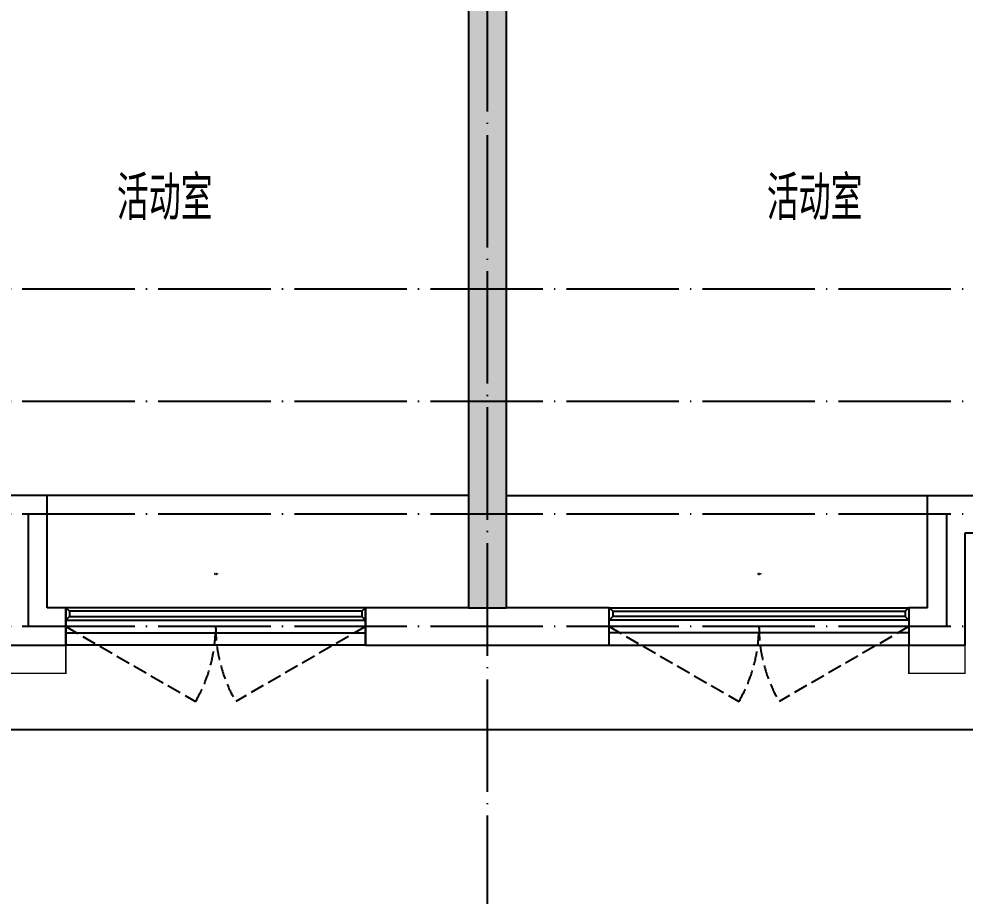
# Model space of a CAD drawing. Extents: x 27938 to 1507990, y 110129 to 923079.
# Drawn here: x 837917 to 842967, y 516802 to 521483 of the extents above; entities that cross this region are included whole.
import ezdxf

# ---------------------------------------------------------------- set-up
doc = ezdxf.new("R2010")
doc.units = 0
doc.header["$LTSCALE"] = 1000
doc.header["$MEASUREMENT"] = 0
doc.linetypes.add('DASH', pattern=[0.35, 0.25, -0.1])
doc.linetypes.add('DOTE', pattern=[2.42, 2, -0.2, 0.02, -0.2])
for name, color, linetype in [('3-栏杆1', 135, 'Continuous'), ('3.5方案汇报，与郭总、侯月琴确定户型_t8$0$2020.03.04 -1安徽标准化洋房户型(UA）_t8_t8$0$看线', 154, 'Continuous'), ('DOTE', 1, 'Continuous'), ('PUB_TEXT', 4, 'Continuous'), ('WALL', 9, 'Continuous'), ('WINDOW', 4, 'Continuous'), ('WINDOW_TEXT', 7, 'Continuous'), ('保温', 6, 'Continuous'), ('看线', 251, 'Continuous')]:
    doc.layers.add(name, color=color, linetype=linetype)
doc.styles.add('_TCH_WINDOW', font='SIMPLEX.shx', dxfattribs={"width": 0.7, "height": 3.5, "bigfont": 'GBCBIG.shx'})
doc.styles.get("Standard").update_dxf_attribs({"font": 'gbenor.shx', "bigfont": 'gbcbig.shx'})

# ---------------------------------------------------------------- blocks, each defined once
blk = doc.blocks.new('GDGDGDSDA')
at = {"layer": 'DOTE', "color": 0, "linetype": 'DOTE', "ltscale": 0.3}
for p, q in [((431834.8, 366358.3), (431834.8, 359558.3)), ((471334.8, 363358.3), (417334.8, 363358.3)), ((471334.8, 362758.3), (417334.8, 362758.3)), ((471334.8, 362158.3), (417334.8, 362158.3)), ((429384.8, 362158.3), (429384.8, 361558.3)), ((434284.8, 362158.3), (434284.8, 361558.3)), ((471334.8, 361558.3), (417334.8, 361558.3))]:
    blk.add_line(p, q, dxfattribs=at)
blk = doc.blocks.new('GDFGDGRD')
at = {"layer": '保温', "linetype": 'Continuous', "ltscale": 10}
h = blk.add_hatch(dxfattribs=at)
h.set_pattern_fill('HEX', color=251, scale=10, angle=90, style=0)
h.set_pattern_definition([(90, (-70765.891, -152124.736), (-16.49778, 1e-15), [9.525, -19.05]), (210, (-70765.891, -152124.736), (8.24889, -14.2874966), [9.525, -19.05]), (150, (-70765.891, -152115.211), (-8.24889, -14.2874966), [9.525, -19.05])])
h.paths.add_polyline_path([(433016.7, 363923.7), (433216.7, 363923.7), (433216.7, 368523.7), (433016.7, 368523.7)])
at = {"layer": '保温', "color": 251, "linetype": 'ByBlock', "ltscale": 10}
blk.add_line((433016.6, 363923.7), (433216.6, 363923.7), dxfattribs=at)
blk = doc.blocks.new('ASDFSD')
at = {"layer": '3-栏杆1', "color": 5}
for p, q in [((681762.6, 334937.5), (681742.3, 334955.3)), ((681742.3, 334955.3), (681762.6, 334937.5)), ((683322.1, 334937.5), (681762.6, 334937.5)), ((681762.6, 334937.5), (681762.6, 334908.3)), ((683322.1, 334937.5), (683342.3, 334955.3)), ((683342.3, 334955.3), (683322.1, 334937.5)), ((683322.1, 334937.5), (683322.1, 334908.3)), ((681742.3, 334888.4), (681762.6, 334908.3)), ((681762.6, 334908.2), (683322.1, 334908.2)), ((683322.1, 334908.3), (683342.3, 334888.4)), ((683342.3, 334888.4), (683322.1, 334908.3))]:
    blk.add_line(p, q, dxfattribs=at)
blk = doc.blocks.new('$WINLIB2D$00000001')
at = {"color": 0}
for points in [[(-0.5, 0.5), (-0.5, -0.5)], [(-0.5, 0.5), (0.5, 0.5)], [(0.5, -0.5), (0.5, 0.5)], [(0.5, 0.1667), (-0.5, 0.1667)], [(0.5, -0.1667), (-0.5, -0.1667)], [(-0.5, -0.5), (0.5, -0.5)]]:
    blk.add_lwpolyline(points, dxfattribs=at)

msp = doc.modelspace()

# ---------------------------------------------------------------- linework, layer by layer
at = {"color": 8, "const_width": 8}
for points in [[(837866.6, 518140.4), (837866.6, 517990.4), (838166.6, 517990.4), (838166.6, 518140.4)], [(842966.6, 518140.4), (842966.6, 517990.4), (842666.6, 517990.4), (842666.6, 518140.4)]]:
    msp.add_lwpolyline(points, dxfattribs=at)
at = {"layer": '3.5方案汇报，与郭总、侯月琴确定户型_t8$0$2020.03.04 -1安徽标准化洋房户型(UA）_t8_t8$0$看线', "color": 8, "ltscale": 10}
for p, q in [((840316.6, 518940.4), (838066.6, 518940.4)), ((840516.6, 518940.4), (842766.6, 518940.4))]:
    msp.add_line(p, q, dxfattribs=at)
at = {"layer": 'WALL', "color": 8}
for p, q in [((840316.6, 522940.4), (840316.6, 518340.4)), ((840516.6, 522940.4), (840516.6, 518340.4)), ((838066.6, 518940.4), (837316.6, 518940.4)), ((838066.6, 518340.4), (838066.6, 518940.4)), ((842766.6, 518940.4), (843516.6, 518940.4)), ((842766.6, 518340.4), (842766.6, 518940.4)), ((842966.6, 518740.4), (843616.6, 518740.4)), ((842966.6, 518140.4), (842966.6, 518740.4)), ((838166.6, 518340.4), (838066.6, 518340.4)), ((838166.6, 518140.4), (838166.6, 518340.4)), ((840316.6, 518340.4), (839766.6, 518340.4)), ((839766.6, 518340.4), (839766.6, 518140.4)), ((841066.6, 518340.4), (840516.6, 518340.4)), ((841066.6, 518140.4), (841066.6, 518340.4)), ((842766.6, 518340.4), (842666.6, 518340.4)), ((842666.6, 518340.4), (842666.6, 518140.4)), ((837866.6, 518140.4), (838166.6, 518140.4)), ((839766.6, 518140.4), (840416.6, 518140.4)), ((840416.6, 518140.4), (841066.6, 518140.4)), ((842666.6, 518140.4), (842966.6, 518140.4))]:
    msp.add_line(p, q, dxfattribs=at)
at = {"layer": 'WINDOW', "color": 8, "linetype": 'DASH', "ltscale": 0.3}
for points in [[(838166.6, 518240.4), (838859.4, 517840.4, 0.131652), (838966.6, 518240.4)], [(839766.6, 518240.4), (839073.8, 517840.4, -0.131652), (838966.6, 518240.4)], [(841066.6, 518240.4), (841759.4, 517840.4, 0.131652), (841866.6, 518240.4)], [(842666.6, 518240.4), (841973.8, 517840.4, -0.131652), (841866.6, 518240.4)]]:
    msp.add_lwpolyline(points, format="xyb", dxfattribs=at)
at = {"layer": '看线', "color": 8}
msp.add_lwpolyline([(830316.6, 519340.4), (830316.6, 517690.4), (850516.6, 517690.4), (850516.6, 519190.4), (852916.6, 519190.4)], dxfattribs=at)

# ---------------------------------------------------------------- block references
at = {"color": 8}
for name, p in [('GDFGDGRD', (407300, 154416.7)), ('ASDFSD', (156424.3, 183385.1))]:
    msp.add_blockref(name, p, dxfattribs=at)
at = {"color": 8, "xscale": -1}
msp.add_blockref('ASDFSD', (1524408.9, 183385.1), dxfattribs=at)
at = {"layer": 'DOTE', "color": 169}
msp.add_blockref('GDGDGDSDA', (408581.8, 156682.1), dxfattribs=at)
at = {"layer": 'WINDOW', "color": 8}
ref = msp.add_blockref('$WINLIB2D$00000001', (838966.6, 518240.4), dxfattribs=dict(at, xscale=-1600, yscale=-200, zscale=-1600))
ref.add_attrib('A', 'TC1617', (838959.2, 518517.4), dxfattribs={"layer": 'WINDOW_TEXT', "color": 8, "ltscale": 0.5, "height": 5.95, "style": '_TCH_WINDOW', "width": 0.494118})
ref = msp.add_blockref('$WINLIB2D$00000001', (841866.6, 518240.4), dxfattribs=dict(at, xscale=1600, yscale=-200, zscale=1600))
ref.add_attrib('A', 'TC1617', (841859.2, 518517.4), dxfattribs={"layer": 'WINDOW_TEXT', "color": 8, "ltscale": 0.5, "height": 5.95, "style": '_TCH_WINDOW', "width": 0.494118})

# ---------------------------------------------------------------- texts
at = {"layer": 'PUB_TEXT', "color": 8}
for p in [(838439.8, 520408.7), (841908.6, 520408.7)]:
    msp.add_text('活动室', height=236.31, dxfattribs=at).set_placement(p)

doc.saveas('drawing.dxf')
